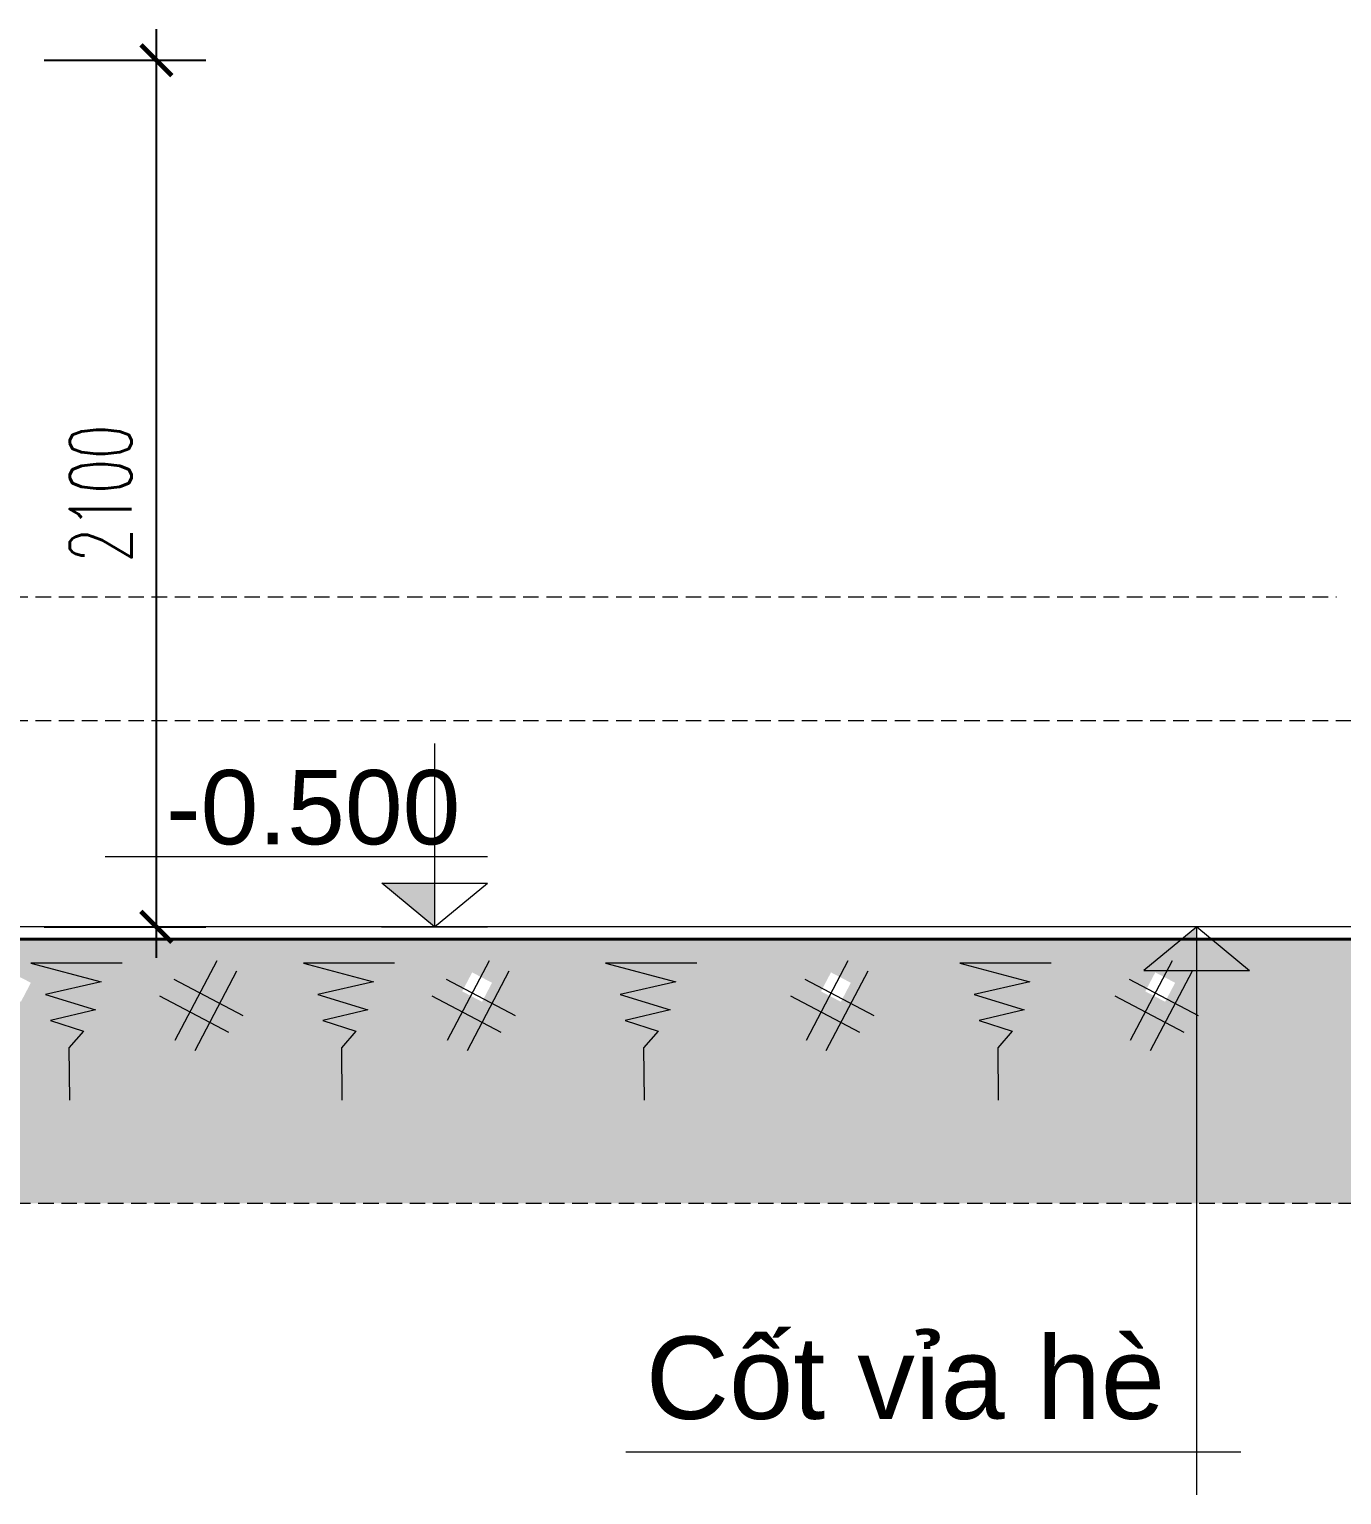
# Model space of a CAD drawing. Header units: millimetres. Extents: x -229618 to 2906, y -178063 to 96806.
# Drawn here: x -67148 to -63968, y -152981 to -149430 of the extents above; entities that cross this region are included whole.
import ezdxf
from ezdxf.enums import TextEntityAlignment as Align

# ---------------------------------------------------------------- set-up
doc = ezdxf.new("R2010")
doc.units = ezdxf.units.MM
doc.header["$LTSCALE"] = 200
doc.header["$MEASUREMENT"] = 0
doc.header["$PDMODE"] = 3
doc.header["$PDSIZE"] = 50
doc.linetypes.add('DASHED2', pattern=[0.375, 0.25, -0.125])
doc.layers.get('0').update_dxf_attribs({"color": 95, "linetype": 'CONTINUOUS'})
doc.layers.get('DEFPOINTS').update_dxf_attribs({"linetype": 'CONTINUOUS'})
for name, color, linetype, lineweight in [('cat', 1, 'CONTINUOUS', 40), ('hatch', 250, 'CONTINUOUS', 5), ('nho', 252, 'CONTINUOUS', 15), ('thay', 7, 'CONTINUOUS', 18)]:
    doc.layers.add(name, color=color, linetype=linetype, lineweight=lineweight)
doc.layers.add('DIM', color=251, linetype='CONTINUOUS')
doc.layers.add('TEXT', color=33, linetype='CONTINUOUS')
doc.styles.add('Arial N  iso', font='vnarialn_0.ttf')
doc.styles.add('Scale', font='vnsimli.shx', dxfattribs={"width": 0.65, "bigfont": 'bigfont.shx'})
doc.dimstyles.new('Scale', dxfattribs={"dimscale": 75, "dimtxt": 2, "dimasz": 1, "dimexe": 1.6, "dimexo": 0, "dimgap": 0.8, "dimtad": 1, "dimdec": 0, "dimzin": 0, "dimdsep": 46, "dimtxsty": 'Scale', "dimblk": 'ARCHTICK', "dimcen": 0.1, "dimdle": 1, "dimclrd": 256, "dimclre": 256, "dimclrt": 3, "dimadec": 0, "dimazin": 0, "dimtfac": 1, "dimtdec": 0, "dimtix": 1, "dimtmove": 2, "dimatfit": 3, "dimldrblk": 'ARCHTICK', "dimfxl": 0, "dimtolj": 1, "dimtzin": 0, "dimarcsym": 0})

# ---------------------------------------------------------------- blocks, each defined once
blk = doc.blocks.new('nendat')
at = {"layer": 'hatch', "linetype": 'Continuous'}
for p, q in [((-40.9, 77.9), (60.5, -115.2)), ((7.2, 103.2), (108.6, -90)), ((-56.8, -29.8), (110.3, 57.9)), ((-21.9, -70.2), (145.2, 17.5))]:
    blk.add_line(p, q, dxfattribs=at)
blk = doc.blocks.new('cao do')
at = {"layer": 'thay'}
for p, q in [((0, 444.6), (0, 0)), ((798.2, 170.2), (-128.3, 170.2)), ((0, 0), (-127.9, 106.1)), ((127.9, 106.1), (-127.9, 106.1)), ((0, 0), (127.9, 106.1))]:
    blk.add_line(p, q, dxfattribs=at)
at = {"layer": 'thay', "ltscale": 600}
blk.add_line((128.3, 0), (-128.3, 0), dxfattribs=at)
at = {"layer": 'thay', "color": 150, "ltscale": 600}
blk.add_solid([(0, 0), (0, 106.1), (127.9, 106.1)], dxfattribs=at)
at = {"layer": 'TEXT', "style": 'Arial N  iso'}
blk.add_attdef('%%P0.000', text='', height=200, dxfattribs=at).set_placement((69.5, 290), align=Align.MIDDLE_LEFT)
blk = doc.blocks.new('cotviahe 1')
at = {"layer": 'thay'}
for p, q in [((0, 0), (-127.9, -106.1)), ((0, 0), (127.9, -106.1)), ((127.9, -106.1), (-127.9, -106.1))]:
    blk.add_line(p, q, dxfattribs=at)
at = {"layer": 'thay', "linetype": 'Continuous'}
for p, q in [((0, -1376), (0, 0)), ((1382.8, -1271.9), (-107.1, -1271.9))]:
    blk.add_line(p, q, dxfattribs=at)
at = {"layer": 'thay', "color": 150, "ltscale": 600}
blk.add_solid([(0, 0), (0, -106.1), (127.9, -106.1)], dxfattribs=at)
blk = doc.blocks.new('_ArchTick')
at = {"color": 0, "linetype": 'ByBlock', "const_width": 0.15}
blk.add_lwpolyline([(-0.5, -0.5), (0.5, 0.5)], dxfattribs=at)
blk = doc.blocks.new('*D2999')
at = {"layer": 'DEFPOINTS', "color": 0}
for p in [(-67111.3, -149504.9), (-66839.7, -149504.9), (-67111.3, -151604.9)]:
    blk.add_point(p, dxfattribs=at)
at = {"layer": 'DIM', "lineweight": -2}
for p, q in [((-66839.7, -151679.9), (-66839.7, -149429.9)), ((-67111.3, -149504.9), (-66719.7, -149504.9)), ((-67111.3, -151604.9), (-66719.7, -151604.9))]:
    blk.add_line(p, q, dxfattribs=at)
at = {"layer": 'DIM', "lineweight": -2, "xscale": 75, "yscale": 75, "zscale": 75}
for p, rotation in [((-66839.7, -149504.9), 90), ((-66839.7, -151604.9), 270)]:
    blk.add_blockref('_ArchTick', p, dxfattribs=dict(at, rotation=rotation))
at = {"layer": 'DIM', "color": 3, "insert": (-66974.7, -150554.9), "char_height": 150, "attachment_point": 5, "rotation": 90, "style": 'Scale'}
blk.add_mtext('\\A1;2100', dxfattribs=at)

msp = doc.modelspace()

# ---------------------------------------------------------------- hatches: boundary and pattern name
at = {"layer": 'hatch', "linetype": 'Continuous'}
h = msp.add_hatch(dxfattribs=at)
h.set_pattern_fill('AR-CONC', color=256, scale=50, style=0)
h.set_pattern_definition([(50, (-118834.6, -152492.57), (358.6301, -31.376), [37.5, -412.5]), (355, (-118834.6, -152492.57), (-69.3757, 376.096), [30, -330]), (100.4514, (-118804.7, -152495.2), (289.2547, 344.7198), [31.87, -350.571]), (46.1842, (-118834.6, -152392.57), (533.6205, -82.7595), [56.25, -618.75]), (96.6356, (-118790.1, -152399.47), (467.3314, 487.059), [47.805, -525.8565]), (351.1842, (-118834.6, -152392.57), (467.331, 487.0593), [45, -495]), (21, (-118784.6, -152417.57), (298.4535, -201.3094), [37.5, -412.5]), (326, (-118784.6, -152417.57), (121.6577, 362.575), [30, -330]), (71.4514, (-118759.72, -152434.35), (420.1113, 161.2652), [31.87, -350.571]), (37.5, (-118834.59, -152492.57), (6.07993, 166.44693), [0, -326, 0, -335, 0, -331.25]), (7.5, (-118834.6, -152492.57), (131.53477, 197.20586), [0, -191, 0, -318.5, 0, -126.25]), (327.5, (-118946.1, -152492.57), (266.91122, -11.27744), [0, -125, 0, -390, 0, -517.5]), (317.5, (-118996.1, -152492.57), (291.5931, 50.0525), [0, -162.5, 0, -259, 0, -367.5])])
h.paths.add_polyline_path([(-87006.3, -151104.9), (-85575.4, -151104.9), (-85555.7, -151115.2), (-85579.9, -151161.2), (-85531.8, -151186.5), (-85488.9, -151104.9), (-85261.2, -151104.9), (-85261.2, -151114.2), (-85280.4, -151118.5), (-85261.2, -151124.5), (-85261.2, -151180.5), (-85268.4, -151182.2), (-85261.2, -151184.5), (-85261.2, -151180.5), (-85159.5, -151156.2), (-85261.2, -151124.5), (-85261.2, -151114.2), (-85219.7, -151104.9), (-84929.8, -151104.9), (-84910.1, -151115.2), (-84934.3, -151161.2), (-84886.2, -151186.5), (-84843.3, -151104.9), (-84756.3, -151104.9), (-84756.3, -152274.9), (-87006.3, -152274.9)])
h.paths.add_polyline_path([(-87006.3, -150984.9), (-85288.7, -150984.9), (-85288.7, -151043.2), (-85315.8, -151043.2), (-85288.7, -151050.4), (-85288.7, -151104.9), (-87006.3, -151104.9), (-87006.3, -151084.9)])
h.paths.add_polyline_path([(-66098.9, -151761.2), (-66050.8, -151786.5), (-66026.6, -151740.4), (-66074.7, -151715.2)], flags=16)
h.paths.add_polyline_path([(-65181.6, -151786.5), (-65157.4, -151740.4), (-65205.5, -151715.2), (-65229.7, -151761.2)], flags=16)
h.paths.add_polyline_path([(-64396, -151786.5), (-64371.8, -151740.4), (-64419.9, -151715.2), (-64444.1, -151761.2)], flags=16)
h.paths.add_polyline_path([(-63595.3, -151786.5), (-63571.1, -151740.4), (-63619.2, -151715.2), (-63643.4, -151761.2)], flags=16)
h.paths.add_polyline_path([(-71336.3, -151584.9), (-67446.3, -151584.9), (-67446.3, -151684.9), (-67446.3, -152274.9), (-71336.3, -152274.9)])
h.paths.add_polyline_path([(-67929.4, -151740.4), (-67977.5, -151715.2), (-68001.7, -151761.2), (-67953.5, -151786.5)], flags=16)
h.paths.add_polyline_path([(-68846.7, -151715.2), (-68870.8, -151761.2), (-68822.7, -151786.5), (-68798.6, -151740.4)], flags=16)
h.paths.add_polyline_path([(-69608, -151715.2), (-69632.2, -151761.2), (-69584, -151786.5), (-69559.9, -151740.4)], flags=16)
h.paths.add_polyline_path([(-70393.6, -151715.2), (-70417.8, -151761.2), (-70369.6, -151786.5), (-70345.5, -151740.4)], flags=16)
h.paths.add_polyline_path([(-71179.5, -151715.2), (-71203.7, -151761.2), (-71155.6, -151786.5), (-71131.4, -151740.4)], flags=16)
h.paths.add_polyline_path([(-85261.2, -150984.9), (-84756.3, -150984.9), (-84756.3, -151104.9), (-85219.7, -151104.9), (-85145.9, -151088.3), (-85261.2, -151057.7)])
h.paths.add_polyline_path([(-85288.7, -150984.9), (-85261.2, -150984.9), (-85261.2, -151043.2), (-85288.7, -151043.2)])
h.paths.add_polyline_path([(-85288.7, -151043.2), (-85261.2, -151043.2), (-85261.2, -151057.7), (-85288.7, -151050.4)])
h.paths.add_polyline_path([(-85288.7, -151050.4), (-85261.2, -151057.7), (-85261.2, -151104.9), (-85288.7, -151104.9)])
h.paths.add_polyline_path([(-76736.3, -151584.9), (-71556.3, -151584.9), (-71556.3, -152274.9), (-76736.3, -152274.9)])
h.paths.add_polyline_path([(-79136.3, -151584.9), (-76956.3, -151584.9), (-76956.3, -152274.9), (-79136.3, -152274.9)])
h.paths.add_polyline_path([(-83446.3, -151584.9), (-79356.3, -151584.9), (-79356.3, -152274.9), (-83446.3, -152274.9)])
h.paths.add_polyline_path([(-84536.3, -151584.9), (-83446.3, -151584.9), (-83446.3, -152274.9), (-84536.3, -152274.9)])
h.paths.add_polyline_path([(-85891.6, -151033.4), (-85891.6, -150726.3), (-86116.6, -150726.3), (-86116.6, -151033.4)], flags=9)
h.paths.add_polyline_path([(-90757.5, -152274.9), (-87211.3, -152274.9), (-87211.3, -151584.9), (-90757.5, -151584.9)])
h.paths.add_polyline_path([(-63938.4, -152274.9), (-63938.4, -151634.9), (-67226.3, -151634.9), (-67226.3, -151697.1), (-67143.8, -151740.4), (-67167.9, -151786.5), (-67216.1, -151761.2), (-67226.3, -151780.8), (-67226.3, -152274.9)])

# ---------------------------------------------------------------- linework, layer by layer
at = {"layer": 'cat', "linetype": 'Continuous'}
msp.add_lwpolyline([(-63938.4, -151634.9), (-67226.3, -151634.9)], dxfattribs=at)
at = {"layer": 'hatch', "color": 251, "linetype": 'DASHED2', "ltscale": 0.75}
for p, q in [((-90757.5, -150804.9), (-63981, -150804.9)), ((-90757.5, -151104.9), (-63938.4, -151104.9)), ((-63938.4, -152274.9), (-90757.5, -152274.9))]:
    msp.add_line(p, q, dxfattribs=at)
at = {"layer": 'nho', "linetype": 'Continuous'}
for points in [[(-66922.5, -151693.2), (-67143.7, -151693.2), (-66973.8, -151738.3), (-67108.3, -151768.5), (-66987.4, -151806.2), (-67096.4, -151832.2), (-67016.3, -151857.7), (-67051.5, -151897.7), (-67050.5, -152024.7)], [(-66262.5, -151693.2), (-66483.7, -151693.2), (-66313.8, -151738.3), (-66448.3, -151768.5), (-66327.4, -151806.2), (-66436.3, -151832.2), (-66356.2, -151857.7), (-66391.5, -151897.7), (-66390.5, -152024.7)], [(-65530.3, -151693.2), (-65751.5, -151693.2), (-65581.6, -151738.3), (-65716.1, -151768.5), (-65595.2, -151806.2), (-65704.2, -151832.2), (-65624.1, -151857.7), (-65659.3, -151897.7), (-65658.3, -152024.7)], [(-64672.5, -151693.2), (-64893.8, -151693.2), (-64723.9, -151738.3), (-64858.4, -151768.5), (-64737.5, -151806.2), (-64846.4, -151832.2), (-64766.3, -151857.7), (-64801.6, -151897.7), (-64800.6, -152024.7)]]:
    msp.add_lwpolyline(points, dxfattribs=at)
at = {"layer": 'thay', "linetype": 'Continuous'}
msp.add_lwpolyline([(-63938.4, -151604.9), (-67226.3, -151604.9)], dxfattribs=at)

# ---------------------------------------------------------------- block references
at = {"layer": 'hatch', "linetype": 'Continuous', "xscale": -1}
for p in [(-66686.3, -151790.4), (-66026.6, -151790.4), (-65157.4, -151790.4), (-64371.8, -151790.4)]:
    msp.add_blockref('nendat', p, dxfattribs=at)
at = {"layer": 'nho', "xscale": -1}
msp.add_blockref('cotviahe 1', (-64319.5, -151604.9), dxfattribs=at)
at = {"layer": 'thay', "linetype": 'Continuous'}
ref = msp.add_blockref('cao do', (-66165.7, -151604.9), dxfattribs=dict(at, xscale=-1))
ref.add_attrib('%%P0.000', '-0.500', dxfattribs={"layer": 'TEXT', "height": 180, "style": 'Arial N  iso'}).set_placement((-66816.3, -151314.9), align=Align.MIDDLE_LEFT)

# ---------------------------------------------------------------- texts
at = {"layer": 'TEXT', "linetype": 'Continuous', "style": 'Arial N  iso'}
msp.add_text('Cèt vØa hÌ', height=200, dxfattribs=at).set_placement((-65025.3, -152687.1), align=Align.MIDDLE)

# ---------------------------------------------------------------- dimensions: what is measured, and where the dimension line sits
at = {"layer": 'DIM'}
dim = msp.add_linear_dim(base=(-66839.7, -149504.9), p1=(-67111.3, -151604.9), p2=(-67111.3, -149504.9), angle=90, dimstyle='Scale', dxfattribs=at)
dim.commit()
dim.dimension.update_dxf_attribs({"geometry": '*D2999', "text_midpoint": (-66974.7, -150554.9)})

doc.saveas('drawing.dxf')
